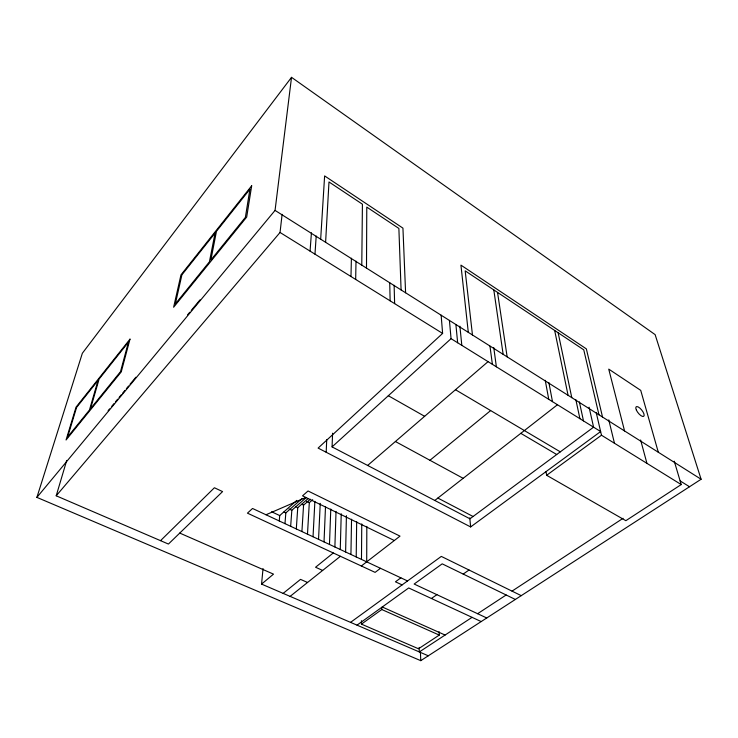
<?xml version="1.0" encoding="UTF-8"?>
<svg xmlns="http://www.w3.org/2000/svg" width="738" height="738" viewBox="0 0 738 738"><rect width="100%" height="100%" fill="white"/><g stroke="black" fill="none" stroke-linecap="round" stroke-linejoin="round"><path stroke-width="1.11" d="M366.703 561.849L366.823 526.379M366.491 268.106L366.786 207.101L398.88 228.439L401.085 289.933M439.073 631.663L439.267 635.086L418.511 648.767L361.435 624.136L361.463 620.695M361.472 559.404L361.758 523.915M361.777 265.126L362.423 204.195L328.982 181.954L325.606 242.304M356.214 556.95L356.666 521.628M355.679 279.434L356.002 261.123M350.928 554.478L351.546 519.211M345.615 551.987L346.426 515.668M350.984 276.519L351.408 258.226M340.264 549.487L341.233 513.768M334.877 546.978L336.03 511.369M329.471 544.441L330.781 509.017M589.09 407.21L593.592 427.173L469.958 518.805L332.072 446.896L332.598 433.206M324.019 541.895L325.504 506.72M326.178 452.265L326.731 439.71M318.539 539.34L320.246 503.381M313.032 536.757L314.886 501.333M307.488 534.164L309.305 502.661L312.691 499.7M301.916 531.563L303.567 505.161L310.347 499.211M320.67 239.195L324.619 175.912L402.939 228.134L405.596 292.783M296.307 528.934L297.746 507.707L307.94 498.731M314.969 254.158L316.205 236.031M310.061 251.114L311.427 232.793M290.661 526.295L291.833 510.281L306.307 497.513M284.979 523.639L285.827 512.91L302.026 498.565M279.268 520.973L279.72 515.576L296.814 500.392M428.298 655.796L261.556 584.099L263.042 568.564M160.533 540.659L214.407 487.753L222.572 491.591L168.43 544.054L56.208 495.798L280.043 232.47L282.11 214.343M36.9 497.384L275.053 210.404L291.528 77.333L655.132 334.637L701.1 479.248L420.771 660.667L36.9 497.384L82.352 353.262L291.528 77.333M56.208 495.798L66.724 460.429M108.135 410.669L109.593 408.907M111.779 406.269L113.975 403.631M115.432 401.869L117.619 399.23M119.086 397.468L121.272 394.821M122.729 393.068L124.925 390.42M126.382 388.658L128.569 386.02M130.036 384.258L135.875 377.219M187.544 314.895L189.74 312.239M191.207 310.467L199.998 299.859M441.139 315.163L442.615 333.419L318.106 448.086L470.632 526.932L600.631 431.546L451.056 338.668L449.424 320.384M332.072 446.896L451.056 338.668M367.635 465.447L488.058 361.638M261.556 584.099L273.503 574.136L179.758 533.076M429.94 460.281L490.641 410.568M283.143 593.38L300.523 579.376L307.543 582.476M333.281 552.965L315.56 567.245L322.635 570.437M290.108 596.378L340.402 556.277M434.783 500.465L557.467 404.738M361.343 565.991L400.005 536.129L308.032 490.973L302.543 495.844L394.304 540.52M380.485 568.297L375.107 572.374L247.451 513.159L252.534 508.473L407.533 580.944M400.872 577.826L395.448 581.812L402.099 584.893M674.264 461.204L681.211 484.571L625.861 520.687L546.637 475.281L601.479 435.217L596.249 412.68M350.55 622.365L441.306 556.406L521.24 595.649M357.026 625.151L408.695 587.955L481.176 621.571M361.435 624.136L381.795 609.523L381.777 607.365M463.196 574.072L469.017 570.013M431.407 598.49L436.896 594.671M472.062 617.346L419.322 651.94L419.138 647.401M477.615 613.712L506.157 594.985M512.034 591.129L623.084 518.307M265.994 514.764L305.883 497.467M381.795 609.523L439.267 635.086M382.247 606.996L445.088 635.04M486.739 617.974L414.147 584.035L442.2 563.841L515.345 599.459M271.593 511.748L279.72 515.576M283.945 512.015L285.827 512.91M289.038 508.952L291.833 510.281M295.91 506.821L297.746 507.707M301.75 504.285L303.567 505.161M306.602 501.342L309.305 502.661M437.865 498.058L473.076 516.499M395.402 441.518L463.16 478.325M388.326 395.725L424.636 416.315M520.807 433.344L556.71 454.516M455.484 389.729L560.299 451.85M601.479 435.217L681.211 484.571M280.043 232.47L442.615 333.419M680.122 480.899L689.513 486.739M275.053 210.404L701.1 479.248M658.305 452.237L640.732 390.374L608.73 369.111L624.569 430.955M640.621 439.986L646.931 463.353M608.776 419.885L614.459 443.252M602.531 417.044L586.35 348.88L460.936 265.126L468.298 332.34M598.97 414.802L583.758 349.83L465.171 270.846L472.468 334.978M579.367 401.896L583.49 420.9M575.834 399.627L579.911 418.677M558.149 332.773L571.775 397.634M554.672 330.458L568.075 395.3M548.888 382.625L552.485 401.647M545.234 380.319L548.758 399.332M546.009 471.619L546.637 475.281M497.55 292.405L507.144 356.86M493.805 289.914L503.141 354.332M493.759 347.543L496.37 366.804M489.986 346.205L492.375 364.323M459.885 326.168L461.813 345.347M455.89 324.489L457.652 342.764M469.792 517.845L470.632 526.932M420.392 651.506L420.771 660.667M394.12 285.265L394.627 303.622M389.719 282.719L390.134 300.836M251.676 185.773L246.686 217.073L173.624 307.239L180.967 274.896L251.676 185.773M249.914 189.186L245.385 217.387L210.883 260.007L216.465 231.308L249.914 189.186M215.053 233.079L209.435 261.796L175.349 303.908L181.917 274.813L215.053 233.079M129.999 339.139L121.244 371.878L66.06 439.986L76.051 407.127L129.999 339.139M128.421 342.174L120.515 371.648L90.553 408.668L99.086 379.101L128.421 342.174M98.016 380.457L89.455 410.014L67.601 437.016L76.577 407.45L98.016 380.457M636.396 410.125A6.088 2.297 51.5 0 0 643.656 416.37A6.088 2.297 51.5 0 0 639.855 408.096A6.088 2.297 51.5 0 0 636.396 410.125"/></g></svg>
